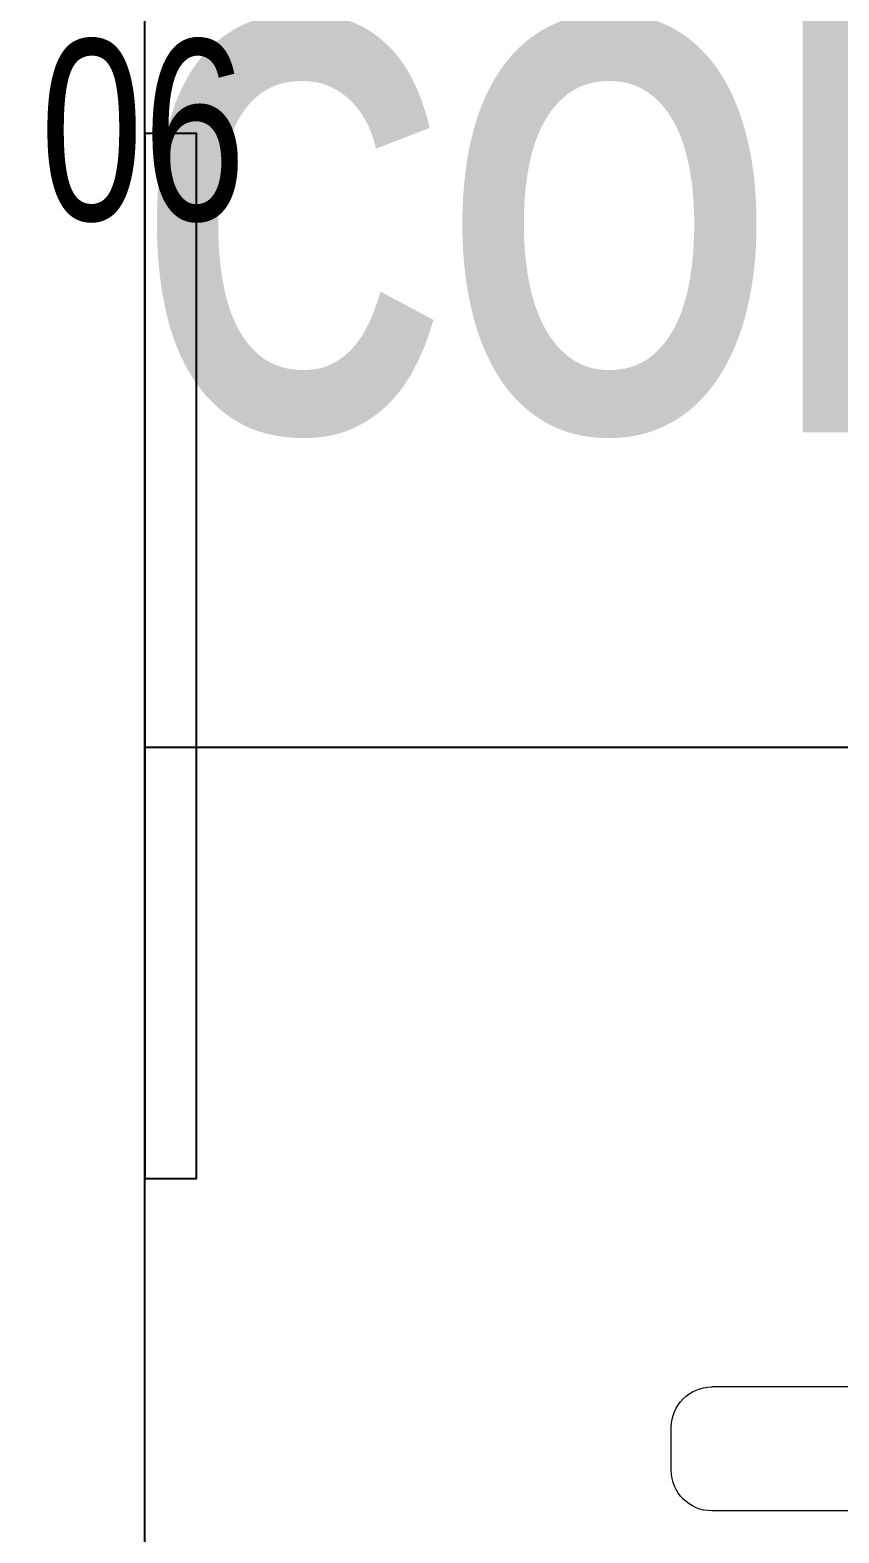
# Model space of a CAD drawing. Extents: x -12260 to 184725, y -29287 to 19916.
# Drawn here: x 20320 to 20712, y -5390 to -4663 of the extents above; entities that cross this region are included whole.
import ezdxf

# ---------------------------------------------------------------- set-up
doc = ezdxf.new("R2010")
doc.units = 0
doc.header["$LTSCALE"] = 0.25
doc.linetypes.add('DASHDOT', pattern=[25.4, 12.7, -6.35, 0, -6.35])
for name, color, linetype, lineweight in [('01-First Floor-FUR$0$72_EGR_BASE_TEXT', 252, 'Continuous', 5), ('01-First Floor-FUR$0$72_EGR_EQP_TAG', 142, 'Continuous', 5), ('01-First Floor-FUR$0$LOADING', 253, 'Continuous', 5), ('01-First Floor-FUR$0$Walls', 251, 'Continuous', 5), ('E-LITE-CLNG-CNDT', 6, 'DASHDOT', 35)]:
    doc.layers.add(name, color=color, linetype=linetype, lineweight=lineweight)
doc.layers.add('01-First Floor-FUR$0$FALSE CEILING', color=251, linetype='Continuous')
doc.styles.add('01-First Floor-FUR$0$X3G_ENTITY_257CFD', font='swisscl.ttf', dxfattribs={"height": 200})
doc.styles.add('01-First Floor-FUR$0$X3G_ENTITY_9EC9', font='swisscl.ttf', dxfattribs={"height": 0.2})

# ---------------------------------------------------------------- blocks, each defined once
blk = doc.blocks.new('01-First Floor-FUR$0$GF21018-P')
at = {"color": 0}
for p, q in [((0.24001, 0.32259), (0.24001, 0.14)), ((0.30001, 0.32259), (0.30001, 0.14)), ((0.25963, 0.12039), (0.2804, 0.12039))]:
    blk.add_line(p, q, dxfattribs=at)
for centre, start, end in [((0.25963, 0.14), 180, 270), ((0.2804, 0.14), 270, 0)]:
    blk.add_arc(centre, 0.01962, start, end, dxfattribs=at)
blk = doc.blocks.new('01-First Floor-FUR')
at = {"layer": '01-First Floor-FUR$0$FALSE CEILING', "linetype": 'Continuous'}
blk.add_line((20376, -5010), (23876, -5010), dxfattribs=at)
at = {"layer": '01-First Floor-FUR$0$FALSE CEILING'}
blk.add_lwpolyline([(20376, -2810), (23876, -2810), (23876, -6810), (20376, -6810)], close=True, dxfattribs=at)
at = {"layer": '01-First Floor-FUR$0$FALSE CEILING', "elevation": -0.1}
blk.add_lwpolyline([(20376, -5218.91), (20401, -5218.91), (20401, -4712.91), (20376, -4712.91), (20376, -5218.91)], dxfattribs=at)
at = {"layer": '01-First Floor-FUR$0$LOADING', "elevation": -0.1}
blk.add_lwpolyline([(20376, -5218.91), (20401, -5218.91), (20401, -4712.91), (20376, -4712.91), (20376, -5218.91)], dxfattribs=at)
at = {"layer": '01-First Floor-FUR$0$Walls'}
blk.add_line((20376, -2810), (20376, -5552.82), dxfattribs=at)
at = {"layer": '01-First Floor-FUR$0$LOADING', "extrusion": (-7.77426e-06, -2.24021e-05, 1), "xscale": -1000, "yscale": 1000, "zscale": 1000, "rotation": 270.0014107550521}
blk.add_blockref('01-First Floor-FUR$0$GF21018-P', (20510.62, -5619.82, -0.16), dxfattribs=at)
at = {"layer": '01-First Floor-FUR$0$72_EGR_BASE_TEXT', "insert": (21990.51, -4324.11, 0), "char_height": 200, "width": 3714.6664, "attachment_point": 2, "style": '01-First Floor-FUR$0$X3G_ENTITY_9EC9'}
blk.add_mtext('{\\fSwis721 LtCn BT|b1|i0|c0|p34;OBSTETRICS AND GYNAECOLOGY CONSULTATION / EXAMINATION ROOM}', dxfattribs=at)
at = {"layer": '01-First Floor-FUR$0$72_EGR_EQP_TAG', "insert": (20375.12, -4667.42, -0.1), "char_height": 87.473, "attachment_point": 2, "style": '01-First Floor-FUR$0$X3G_ENTITY_257CFD'}
blk.add_mtext('06', dxfattribs=at)

msp = doc.modelspace()

# ---------------------------------------------------------------- block references
at = {"layer": 'E-LITE-CLNG-CNDT'}
msp.add_blockref('01-First Floor-FUR', (0, 0), dxfattribs=at)

doc.saveas('drawing.dxf')
